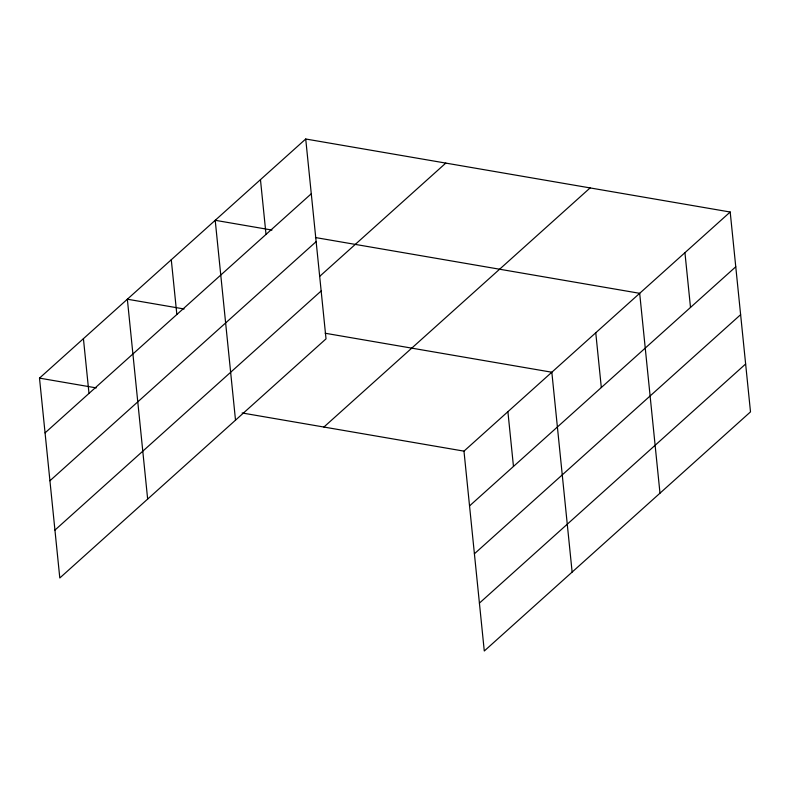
<?xml version="1.0" encoding="UTF-8"?>
<svg xmlns="http://www.w3.org/2000/svg" width="790" height="790" viewBox="0 0 790 790"><rect width="100%" height="100%" fill="white"/><g stroke="black" fill="none" stroke-linecap="round" stroke-linejoin="round"><path stroke-width="1.19" d="M305.72 139L326.023 338.861L59.803 577.984L39.5 378.124L305.72 139L730.197 212.016L750.5 411.876L484.28 651L463.977 451.139L730.197 212.016M45.06 432.881L311.28 193.757M49.928 480.764L316.148 241.641M319.594 276.451L445.797 163.096M54.935 530.1L321.155 290.977M323.9 427.044L590.12 187.921M469.537 505.906L735.767 266.783M474.405 553.79L740.625 314.667M479.412 603.116L745.632 363.993M271.957 230.068L215.206 220.301L235.509 420.162M315.437 237.543L639.683 293.317L659.986 493.177M184.109 308.979L127.348 299.213L147.651 499.073M325.164 333.242L551.835 372.228L572.128 572.088M39.5 378.124L96.252 387.89M242.115 412.973L463.977 451.139M684.94 252.672L690.5 307.428M595.759 332.778L601.318 387.535M507.901 411.689L513.47 466.446M260.463 179.646L266.023 234.413M171.282 259.752L176.842 314.519M83.424 338.663L88.994 393.43"/></g></svg>
